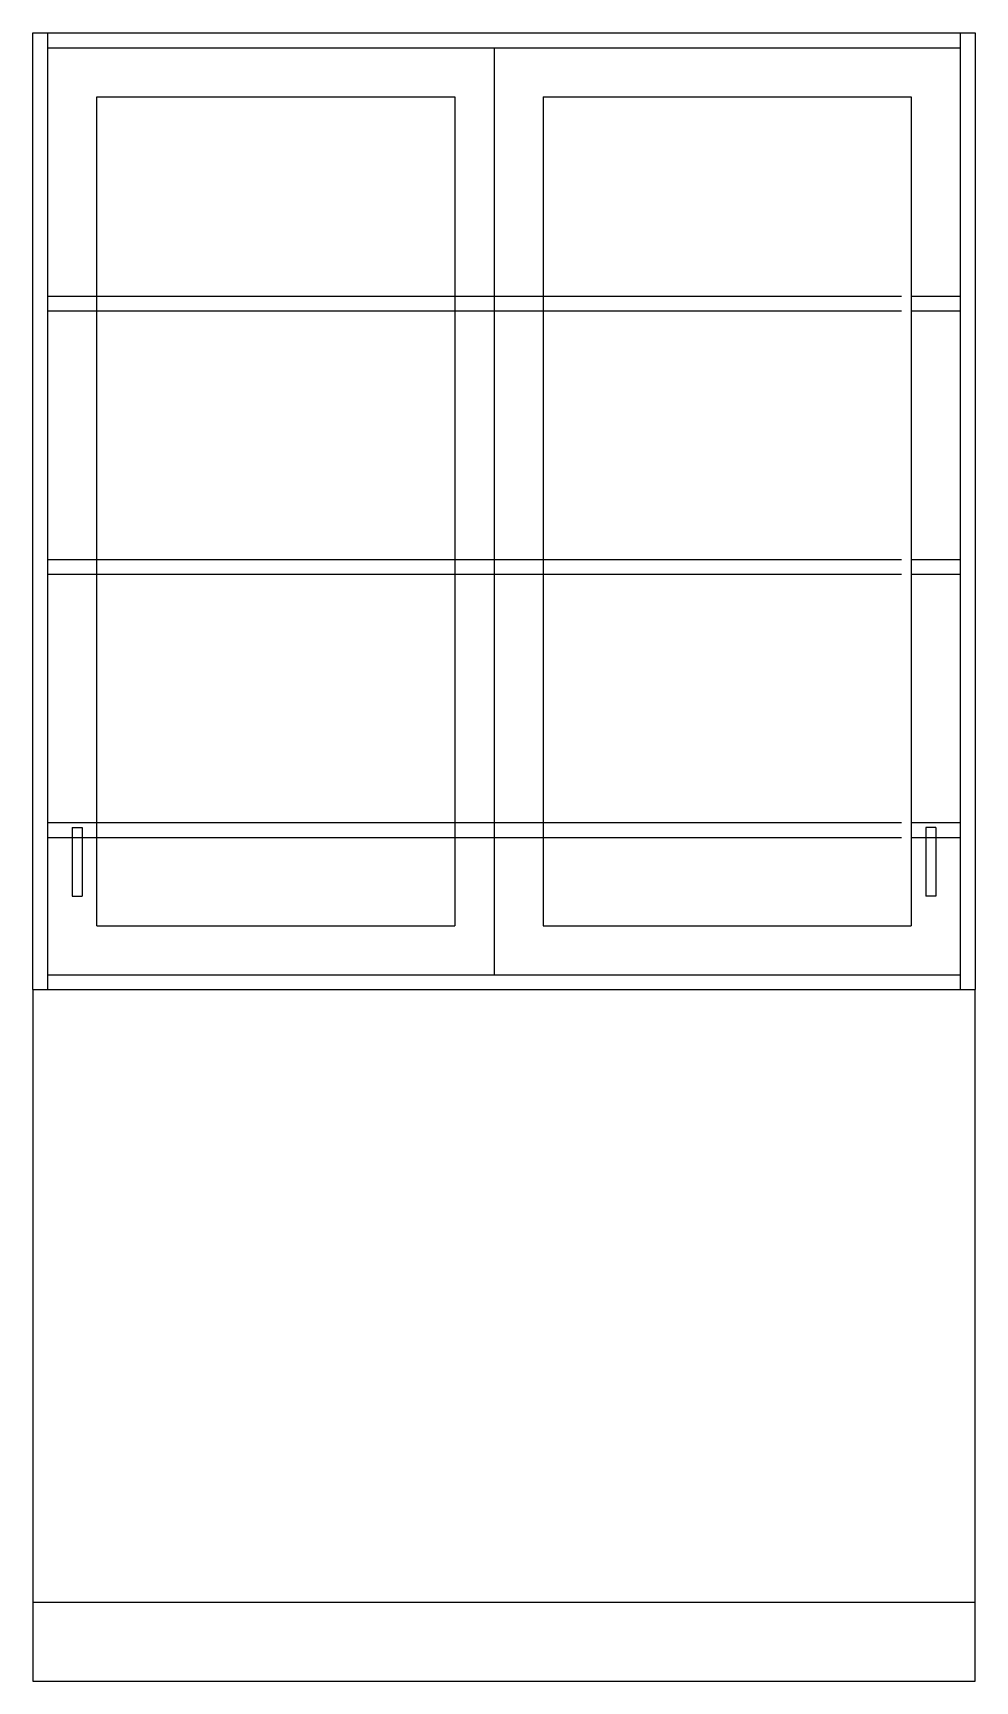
# Model space of a CAD drawing. Extents: x 0 to 48, y 0 to 84.
import ezdxf

# ---------------------------------------------------------------- set-up
doc = ezdxf.new("R2010")
doc.units = 0
doc.header["$LTSCALE"] = 3
doc.linetypes.add('HIDDEN', pattern=[0])
doc.layers.get('0').update_dxf_attribs({"linetype": 'CONTINUOUS'})
doc.layers.add('HID', color=7, linetype='HIDDEN')

msp = doc.modelspace()

# ---------------------------------------------------------------- linework, layer by layer
at = {"color": 0}
for p, q in [((0, 84), (48, 84)), ((0, 35.25), (0, 84)), ((0.75, 35.25), (0.75, 84)), ((47.25, 84), (47.25, 35.25)), ((48, 84), (48, 35.25)), ((0.75, 83.25), (47.25, 83.25)), ((23.5, 83.25), (23.5, 36)), ((3.25, 38.5), (3.25, 80.75)), ((3.25, 80.75), (21.5, 80.75)), ((21.5, 80.75), (21.5, 38.5)), ((26, 80.75), (26, 38.5)), ((26, 80.75), (44.75, 80.75)), ((44.75, 80.75), (44.75, 38.5)), ((3.25, 70.586), (21.5, 70.586)), ((26, 70.586), (44.25, 70.586)), ((3.25, 69.836), (21.5, 69.836)), ((26, 69.836), (44.25, 69.836)), ((3.25, 57.164), (21.5, 57.164)), ((26, 57.164), (44.25, 57.164)), ((3.25, 56.414), (21.5, 56.414)), ((26, 56.414), (44.25, 56.414)), ((3.25, 43.75), (21.5, 43.75)), ((26, 43.75), (44.25, 43.75)), ((2, 43.5), (2, 40)), ((2, 43.5), (2.5, 43.5)), ((2.5, 43.5), (2.5, 40)), ((3.25, 43), (21.5, 43)), ((26, 43), (44.25, 43)), ((45.5, 43.5), (45.5, 40)), ((46, 43.5), (45.5, 43.5)), ((46, 43.5), (46, 40)), ((2, 40), (2.5, 40)), ((46, 40), (45.5, 40)), ((3.25, 38.5), (21.5, 38.5)), ((26, 38.5), (44.75, 38.5)), ((0.75, 36), (47.25, 36)), ((0, 35.25), (48, 35.25))]:
    msp.add_line(p, q, dxfattribs=at)
at = {"layer": 'HID', "color": 0}
for p, q in [((0.75, 70.586), (3.25, 70.586)), ((21.5, 70.586), (26, 70.586)), ((44.75, 70.586), (47.25, 70.586)), ((0.75, 69.836), (3.25, 69.836)), ((21.5, 69.836), (26, 69.836)), ((44.75, 69.836), (47.25, 69.836)), ((0.75, 57.164), (3.25, 57.164)), ((21.5, 57.164), (26, 57.164)), ((44.75, 57.164), (47.25, 57.164)), ((0.75, 56.414), (3.25, 56.414)), ((21.5, 56.414), (26, 56.414)), ((44.75, 56.414), (47.25, 56.414)), ((0.75, 43.75), (3.25, 43.75)), ((21.5, 43.75), (26, 43.75)), ((44.75, 43.75), (47.25, 43.75)), ((0.75, 43), (3.25, 43)), ((21.5, 43), (26, 43)), ((44.75, 43), (47.25, 43)), ((0, 35.25), (0, 4)), ((48, 4), (48, 35.25)), ((48, 4), (0, 4)), ((0, 4), (0, 0)), ((48, 0), (48, 4)), ((0, 0), (48, 0))]:
    msp.add_line(p, q, dxfattribs=at)

doc.saveas('drawing.dxf')
